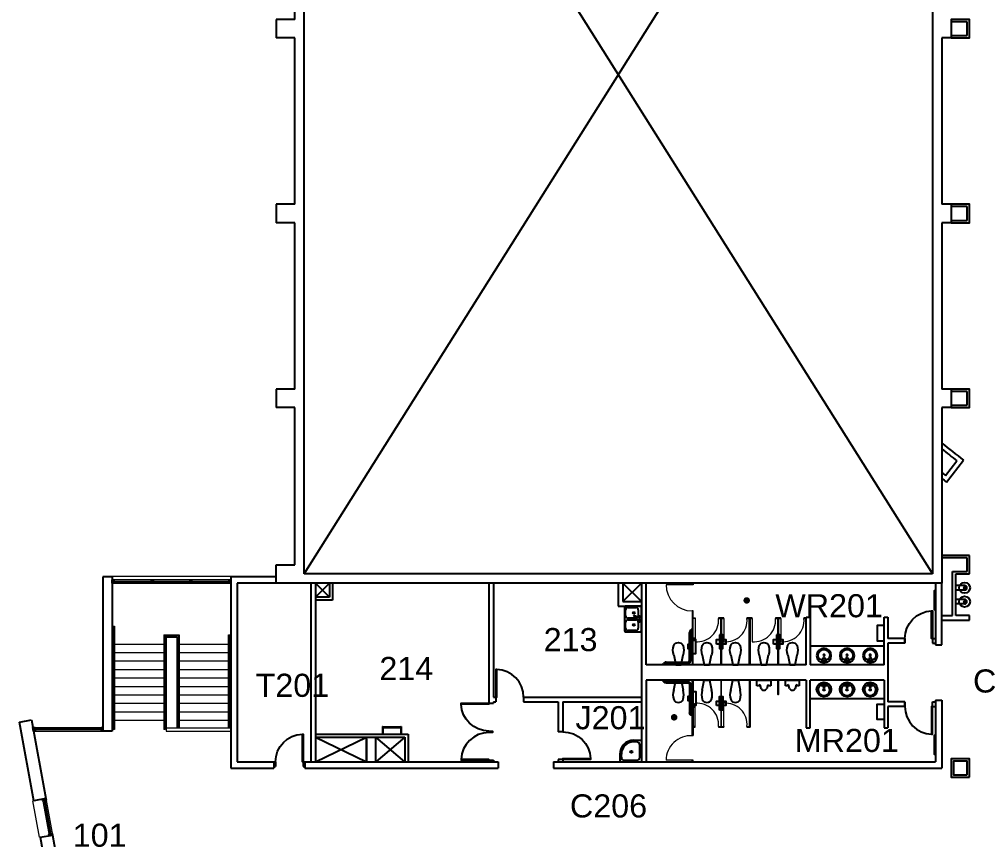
# Model space of a CAD drawing. Header units: inches. Extents: x -5348 to -704, y -6710 to -3321.
# Drawn here: x -5228 to -3971, y -5526 to -4461 of the extents above; entities that cross this region are included whole.
import ezdxf

# ---------------------------------------------------------------- set-up
doc = ezdxf.new("R2010")
doc.units = ezdxf.units.IN
doc.header["$LTSCALE"] = 48
doc.header["$MEASUREMENT"] = 0
for name, color, linetype in [('A-DOOR', 4, 'Continuous'), ('A-FLOR-CASE', 3, 'Continuous'), ('A-FLOR-OPNG', 1, 'Continuous'), ('A-GLAZ-FRME', 6, 'Continuous'), ('A-GLAZ-FRME-EXTR', 2, 'Continuous'), ('A-GLAZ-GLSS', 3, 'Continuous'), ('A-PFLR-TEXT', 7, 'Continuous'), ('a-rmna-3', 3, 'Continuous'), ('A-WALL', 5, 'Continuous'), ('A-WALL-INTR', 4, 'Continuous'), ('AE-COLS', 3, 'Continuous'), ('AE-ROOF', 1, 'Continuous'), ('AE-WALL', 3, 'Continuous')]:
    doc.layers.add(name, color=color, linetype=linetype)
for name, color, linetype, lineweight in [('A-FLOR-DRAN', 1, 'Continuous', 5), ('A-FLOR-PFIX', 3, 'Continuous', 25), ('A-FLOR-SPCL', 1, 'Continuous', 25), ('A-FLOR-TPTN', 2, 'Continuous', 18), ('A-GLAZ-SILL', 6, 'Continuous', 5), ('A-Wall-Blow', 3, 'Continuous', 13), ('AN-FLOR-HRAL', 4, 'Continuous', 5), ('AN-FLOR-STRS', 4, 'Continuous', 13)]:
    doc.layers.add(name, color=color, linetype=linetype, lineweight=lineweight)
doc.styles.add('ATT', font='txt')
doc.styles.get("Standard").update_dxf_attribs({"font": 'arial.ttf'})

# ---------------------------------------------------------------- blocks, each defined once
blk = doc.blocks.new('15PLAV05')
at = {"color": 0, "linetype": 'ByBlock'}
for p, q in [((2.5, -1.5), (2.5, 1.5)), ((7.5, 0.5), (3.5, 1.5)), ((4.5, 1.25), (4.5, 3.741657)), ((7.5, -0.5), (7.5, 0.5)), ((3.5, -1.5), (7.5, -0.5)), ((4.5, -3.741657), (4.5, -1.25))]:
    blk.add_line(p, q, dxfattribs=at)
for centre, radius in [((9.5, 0), 9.5), ((3, 2.5), 1), ((10, 0), 1), ((3, -2.5), 1)]:
    blk.add_circle(centre, radius, dxfattribs=at)
for centre, radius, start, end in [((7.5, 3.741657), 3, 123.748989, 180), ((10, 0), 7.5, 236.251011, 123.748989), ((7.5, -3.741657), 3, 180, 236.251011)]:
    blk.add_arc(centre, radius, start, end, dxfattribs=at)
at = {"color": 0, "linetype": 'ByBlock', "style": 'ATT'}
for tag, p, flags in [('ITEM', (0, -18), 3), ('ROOM_NUMBER', (0, -27), 1)]:
    blk.add_attdef(tag, p, '', height=6, dxfattribs=dict(at, flags=flags))
blk = doc.blocks.new('TP03')
at = {"linetype": 'Continuous'}
for p, q in [((-6, -13), (-3.5, 0)), ((-3.5, 0), (3.5, 0)), ((3.5, 0), (6, -13))]:
    blk.add_line(p, q, dxfattribs=at)
for centre, radius, start, end in [((11.4, -19), 18.4, 160.9491, 199.0511), ((0, -22.5), 6.5, 202.6186, 337.3803), ((-11.4, -19), 18.4, 340.9491, 19.0511)]:
    blk.add_arc(centre, radius, start, end, dxfattribs=at)
blk.add_point((0, 0), dxfattribs=at)
blk = doc.blocks.new('URNP01')
for p, q in [((0, -9), (0, 9)), ((0, 9), (7.5, 9)), ((7.5, 7), (6, 5)), ((6, 5), (10.6, 3.7)), ((7.5, 9), (7.5, 7)), ((7.5, -9), (0, -9)), ((10.6, -3.7), (6, -5)), ((6, -5), (7.5, -7)), ((7.5, -7), (7.5, -9))]:
    blk.add_line(p, q)
blk.add_arc((9, 0), 4.03, 293.6878, 66.3141)
blk.add_point((0, 0))
blk = doc.blocks.new('10PBAC21')
at = {"color": 0, "linetype": 'ByBlock'}
for p, q in [((-0.071044, 20.700703), (0.130344, 20.700703)), ((-0.071044, 16.196336), (0.130344, 16.196336)), ((0.130344, 16.196336), (0.130344, 20.700703)), ((1.928956, 15.706501), (1.928956, -12.793499)), ((3.428956, 15.706501), (3.428956, -12.793499)), ((5.428956, -14.793499), (41.895321, -14.793499)), ((5.428956, -16.293499), (41.928956, -16.293499)), ((42.414811, -18.056054), (46.86039, -18.056054)), ((42.414811, -18.293499), (42.414811, -18.056054)), ((46.86039, -18.293499), (46.86039, -18.056054))]:
    blk.add_line(p, q, dxfattribs=at)
for centre, radius, start, end in [((-0.071044, 15.706501), 3.5, 0, 86.701403), ((-0.071044, 15.706501), 2, 0, 84.220849), ((5.428956, -12.793499), 3.5, 180, 270), ((5.428956, -12.793499), 2, 180, 270), ((41.928956, -18.293499), 3.5, 3.890008, 90), ((41.928956, -18.293499), 2, 6.818367, 90)]:
    blk.add_arc(centre, radius, start, end, dxfattribs=at)
blk = doc.blocks.new('JANP01')
for p, q in [((-28, -10), (-28, 0)), ((-26, -6), (-26, -10)), ((-6, -2), (-22, -2)), ((-2, -22), (-2, -6)), ((-6, -26), (-10, -26)), ((-10, -28), (0, -28))]:
    blk.add_line(p, q)
blk.add_circle((-13, -13), 1.5)
for centre, radius, start, end in [((-10, -10), 18, 179.9999, 269.9998), ((-22, -6), 4, 90.0004, 179.998), ((-10, -10), 16, 179.9999, 269.9998), ((-6, -6), 4, 0.0018, 89.9978), ((-6, -22), 4, 269.9966, 359.9993)]:
    blk.add_arc(centre, radius, start, end)
blk = doc.blocks.new('d_dr90')
blk.add_lwpolyline([(0, 0), (0.033, 0), (0.033, 1), (0, 1)], close=True)
blk.add_arc((0, 0), 1, 0, 88.0908)
blk = doc.blocks.new('15PSNK10')
at = {"color": 0, "linetype": 'ByBlock'}
for p, q in [((0, 15), (0, -15)), ((20.5, 16.5), (1.5, 16.5)), ((7, 15), (17.5, 15)), ((22, -15), (22, 15)), ((2.4, -0.1), (2.8, 0.6)), ((4, 4), (4, 12)), ((10.2, -3.6), (4.3, 0.9)), ((17.5, 1), (7, 1)), ((20.5, 12), (20.5, 4)), ((2.9, -1.5), (9.7, -4.4)), ((4, -12), (4, -4)), ((7, -1), (17.5, -1)), ((9.7, -4.4), (10.2, -3.6)), ((20.5, -4), (20.5, -12)), ((1.5, -16.5), (20.5, -16.5)), ((17.5, -15), (7, -15))]:
    blk.add_line(p, q, dxfattribs=at)
for centre, radius in [((2.5, 3), 1), ((10, 7.8), 1.25), ((2.5, -3), 1), ((10, -7.8), 1.25)]:
    blk.add_circle(centre, radius, dxfattribs=at)
for centre, radius, start, end in [((1.5, 15), 1.5, 90, 180), ((7, 12), 3, 90, 180), ((17.5, 12), 3, 0, 90), ((20.5, 15), 1.5, 0, 90), ((3.6, 0.1), 1, 50.5377, 150), ((7, 4), 3, 180, 270), ((17.5, 4), 3, 270, 0), ((3.2, -0.6), 1, 150, 249.4623), ((7, -4), 3, 146.607, 180), ((7, -12), 3, 180, 270), ((17.5, -4), 3, 0, 90), ((17.5, -12), 3, 270, 0), ((1.5, -15), 1.5, 180, 270), ((20.5, -15), 1.5, 270, 0)]:
    blk.add_arc(centre, radius, start, end, dxfattribs=at)
at = {"color": 0, "linetype": 'ByBlock', "style": 'ATT'}
for tag, p, flags in [('ITEM', (0, -26), 3), ('ROOM_NUMBER', (0, -35), 1)]:
    blk.add_attdef(tag, p, '', height=6, dxfattribs=dict(at, flags=flags))
blk = doc.blocks.new('df')
at = {"layer": 'A-FLOR-PFIX'}
for p, q in [((-3, 11.6), (-3, 5.3)), ((-3, 5.3), (-3, 0)), ((3, 0), (-3, 0)), ((3, 11.6), (3, 5.3)), ((3, 5.3), (3, 0))]:
    blk.add_line(p, q, dxfattribs=at)
for radius in [7, 1]:
    blk.add_circle((0, 11.6), radius, dxfattribs=at)
blk.add_arc((0, 11.6), 3, 0, 180, dxfattribs=at)
blk = doc.blocks.new('A$C42D63915')
at = {"layer": 'A-FLOR-PFIX', "rotation": 15.57896407929642}
for p in [(-17.3, -4.8), (0, 0)]:
    blk.add_blockref('df', p, dxfattribs=at)
blk = doc.blocks.new('s_dot')
at = {"color": 0, "const_width": 0.0219}
blk.add_lwpolyline([(-0.011, 0, 1), (0.011, 0, 1)], format="xyb", close=True, dxfattribs=at)

msp = doc.modelspace()

# ---------------------------------------------------------------- linework, layer by layer
at = {"layer": 'A-FLOR-CASE'}
for p, q in [((-4105.8, -5275.4), (-4201.8, -5275.4)), ((-4105.8, -5343.4), (-4201.8, -5343.4))]:
    msp.add_line(p, q, dxfattribs=at)
at = {"layer": 'A-FLOR-CASE', "ltscale": 10}
for points in [[(-4038.8, -5227.4), (-4038.8, -5203.4), (-4040.8, -5203.4), (-4040.8, -5227.4)], [(-4038.8, -5415.4), (-4038.8, -5391.4), (-4040.8, -5391.4), (-4040.8, -5415.4)]]:
    msp.add_lwpolyline(points, close=True, dxfattribs=at)
at = {"layer": 'A-FLOR-DRAN'}
for points in [[(-4351.8, -5268.4), (-4355.8, -5268.4), (-4355.8, -5264.4), (-4351.8, -5264.4)], [(-4351.8, -5350.4), (-4355.8, -5350.4), (-4355.8, -5354.4), (-4351.8, -5354.4)]]:
    msp.add_lwpolyline(points, close=True, dxfattribs=at)
for centre in [(-4353.8, -5266.4), (-4353.8, -5352.4)]:
    msp.add_circle(centre, 2, dxfattribs=at)
at = {"layer": 'A-FLOR-OPNG'}
for p, q in [((-4825.8, -5211.4), (-4843.8, -5193.4)), ((-4825.8, -5193.4), (-4843.8, -5211.4)), ((-4444.8, -5193.4), (-4420.8, -5217.4)), ((-4444.8, -5217.4), (-4420.8, -5193.4)), ((-4843.8, -5425.4), (-4777.8, -5393.4)), ((-4843.8, -5393.4), (-4777.8, -5425.4)), ((-4777.8, -5425.4), (-4777.8, -5393.4)), ((-4777.8, -5395.4), (-4777.8, -5425.4)), ((-4727.8, -5425.4), (-4765.8, -5393.4)), ((-4727.8, -5393.4), (-4765.8, -5425.4)), ((-4765.8, -5425.4), (-4765.8, -5393.4))]:
    msp.add_line(p, q, dxfattribs=at)
at = {"layer": 'A-FLOR-PFIX', "linetype": 'Continuous'}
msp.add_line((-4353.8, -5391.4), (-4354.8, -5391.4), dxfattribs=at)
at = {"layer": 'A-FLOR-PFIX'}
msp.add_lwpolyline([(-4242.8, -5319.4), (-4243.8, -5319.4), (-4243.8, -5337.4), (-4242.8, -5337.4)], close=True, dxfattribs=at)
at = {"layer": 'A-FLOR-SPCL'}
for points in [[(-4105.8, -5248.4), (-4114.8, -5248.4), (-4114.8, -5268.4), (-4105.8, -5268.4)], [(-4354.8, -5266.6), (-4354.8, -5284.6), (-4350.3, -5284.6), (-4350.3, -5266.6)], [(-4323.3, -5272.4), (-4323.3, -5266.4), (-4311.3, -5266.4), (-4311.3, -5272.4)], [(-4319.6, -5260.4), (-4319.6, -5278.4), (-4315.1, -5278.4), (-4315.1, -5260.4)], [(-4249.3, -5272.4), (-4249.3, -5266.4), (-4237.3, -5266.4), (-4237.3, -5272.4)], [(-4245.6, -5260.4), (-4245.6, -5278.4), (-4241.1, -5278.4), (-4241.1, -5260.4)], [(-4354.8, -5352.1), (-4354.8, -5334.1), (-4350.3, -5334.1), (-4350.3, -5352.1)], [(-4319.6, -5358.4), (-4319.6, -5340.4), (-4315.1, -5340.4), (-4315.1, -5358.4)], [(-4323.3, -5352.4), (-4323.3, -5346.4), (-4311.3, -5346.4), (-4311.3, -5352.4)], [(-4105.8, -5370.4), (-4114.8, -5370.4), (-4114.8, -5350.4), (-4105.8, -5350.4)]]:
    msp.add_lwpolyline(points, close=True, dxfattribs=at)
for points in [[(-4358.3, -5278.6), (-4360.3, -5278.6), (-4360.3, -5272.6), (-4358.3, -5272.6)], [(-4356.8, -5272.6), (-4354.8, -5272.6)], [(-4354.8, -5278.6), (-4356.8, -5278.6)], [(-4358.3, -5346.1), (-4360.3, -5346.1), (-4360.3, -5340.1), (-4358.3, -5340.1)], [(-4356.8, -5340.1), (-4354.8, -5340.1)], [(-4354.8, -5346.1), (-4356.8, -5346.1)]]:
    msp.add_lwpolyline(points, dxfattribs=at)
at = {"layer": 'A-FLOR-TPTN'}
for p, q in [((-4354.8, -5195.4), (-4388.8, -5195.4)), ((-4354.8, -5193.4), (-4354.8, -5195.4)), ((-4353.8, -5195.4), (-4354.8, -5195.4)), ((-4353.8, -5193.4), (-4353.8, -5195.4)), ((-4354.8, -5229.4), (-4354.8, -5299.4)), ((-4353.8, -5229.4), (-4354.8, -5229.4)), ((-4353.8, -5299.4), (-4353.8, -5229.4)), ((-4350.8, -5239.4), (-4350.8, -5269.4)), ((-4313.8, -5239.4), (-4313.8, -5269.4)), ((-4276.8, -5239.4), (-4276.8, -5269.4)), ((-4239.8, -5239.4), (-4239.8, -5269.4)), ((-4354.8, -5391.4), (-4354.8, -5319.4)), ((-4353.8, -5319.4), (-4353.8, -5391.4)), ((-4317.8, -5319.4), (-4317.8, -5379.4)), ((-4316.8, -5379.4), (-4316.8, -5319.4)), ((-4280.8, -5319.4), (-4280.8, -5379.4)), ((-4279.8, -5319.4), (-4279.8, -5380.4)), ((-4350.8, -5379.4), (-4350.8, -5349.4)), ((-4313.8, -5379.4), (-4313.8, -5349.4)), ((-4320.8, -5379.4), (-4320.8, -5380.4)), ((-4320.8, -5379.4), (-4313.8, -5379.4)), ((-4313.8, -5379.4), (-4313.8, -5380.4)), ((-4283.8, -5379.4), (-4283.8, -5380.4)), ((-4283.8, -5379.4), (-4280.8, -5379.4)), ((-4320.8, -5380.4), (-4313.8, -5380.4)), ((-4283.8, -5380.4), (-4279.8, -5380.4)), ((-4354.8, -5423.4), (-4388.8, -5423.4)), ((-4353.8, -5423.4), (-4354.8, -5423.4)), ((-4354.8, -5425.4), (-4354.8, -5423.4)), ((-4353.8, -5425.4), (-4353.8, -5423.4))]:
    msp.add_line(p, q, dxfattribs=at)
for points in [[(-4350.8, -5239.4), (-4353.8, -5239.4), (-4353.8, -5238.4), (-4350.8, -5238.4)], [(-4320.8, -5239.4), (-4313.8, -5239.4), (-4313.8, -5238.4), (-4320.8, -5238.4)], [(-4316.8, -5299.4), (-4317.8, -5299.4), (-4317.8, -5239.4), (-4316.8, -5239.4)], [(-4283.8, -5239.4), (-4276.8, -5239.4), (-4276.8, -5238.4), (-4283.8, -5238.4)], [(-4279.8, -5299.4), (-4280.8, -5299.4), (-4280.8, -5239.4), (-4279.8, -5239.4)], [(-4246.8, -5239.4), (-4239.8, -5239.4), (-4239.8, -5238.4), (-4246.8, -5238.4)], [(-4242.8, -5299.4), (-4243.8, -5299.4), (-4243.8, -5239.4), (-4242.8, -5239.4)], [(-4209.8, -5239.4), (-4206.8, -5239.4), (-4206.8, -5238.4), (-4209.8, -5238.4)], [(-4350.8, -5379.4), (-4353.8, -5379.4), (-4353.8, -5380.4), (-4350.8, -5380.4)]]:
    msp.add_lwpolyline(points, close=True, dxfattribs=at)
for centre, radius, start, end in [((-4354.8, -5195.4), 34, 180.0077, 270.0038), ((-4348.3, -5241.9), 27.6, 264.705, 5.2906), ((-4311.3, -5241.9), 27.6, 264.705, 5.2906), ((-4274.3, -5241.9), 27.6, 264.705, 5.2906), ((-4237.3, -5241.9), 27.6, 264.705, 5.2906), ((-4348.3, -5376.9), 27.6, 354.7094, 95.293), ((-4311.3, -5376.9), 27.6, 354.7094, 95.295), ((-4356.5, -5423.7), 32.3, 87.0649, 179.4676)]:
    msp.add_arc(centre, radius, start, end, dxfattribs=at)
at = {"layer": 'A-GLAZ-FRME'}
for points in [[(-5105.8, -5188.9), (-5105.8, -5193.4), (-5107.8, -5193.4), (-5107.8, -5188.9)], [(-5054.8, -5188.9), (-5054.8, -5193.4), (-5056.8, -5193.4), (-5056.8, -5188.9)], [(-5004.8, -5188.9), (-5004.8, -5193.4), (-5006.8, -5193.4), (-5006.8, -5188.9)], [(-4953.8, -5188.9), (-4953.8, -5193.4), (-4955.8, -5193.4), (-4955.8, -5188.9)], [(-5208, -5380.9), (-5208, -5385.4), (-5210, -5385.4), (-5210.8, -5380.9)], [(-5119.8, -5380.9), (-5119.8, -5385.4), (-5121.8, -5385.4), (-5121.8, -5380.9)], [(-5193.7, -5475.1), (-5198.1, -5475.9), (-5198.5, -5473.9), (-5194.1, -5473.1)], [(-5185.5, -5520.4), (-5189.9, -5521.2), (-5190.3, -5519.2), (-5185.8, -5518.4)]]:
    msp.add_lwpolyline(points, close=True, dxfattribs=at)
at = {"layer": 'A-GLAZ-FRME-EXTR'}
msp.add_lwpolyline([(-4618.8, -5385.4), (-4614.3, -5385.4), (-4614.3, -5387.4), (-4618.8, -5387.4)], close=True, dxfattribs=at)
at = {"layer": 'A-GLAZ-GLSS'}
for p, q in [((-5105.8, -5191.1), (-5056.8, -5191.1)), ((-5054.8, -5191.1), (-5006.8, -5191.1)), ((-5004.8, -5191.1), (-4955.8, -5191.1)), ((-5208, -5383.1), (-5121.8, -5383.1)), ((-5195.9, -5475.5), (-5188.1, -5518.8))]:
    msp.add_line(p, q, dxfattribs=at)
at = {"layer": 'A-GLAZ-SILL'}
for p, q in [((-5107.8, -5184.4), (-4953.8, -5184.4)), ((-5107.8, -5184.4), (-5107.8, -5185.4)), ((-4953.8, -5188.9), (-5107.8, -5188.9)), ((-4953.8, -5184.4), (-4953.8, -5185.4)), ((-5107.8, -5193.4), (-4953.8, -5193.4)), ((-5210.8, -5380.9), (-5119.8, -5380.9)), ((-5210, -5385.4), (-5119.8, -5385.4)), ((-5209.8, -5476), (-5210.8, -5476.2)), ((-5202.2, -5523.4), (-5210.8, -5476.2)), ((-5198.5, -5473.9), (-5189.9, -5521.2)), ((-5194.1, -5473.1), (-5185.5, -5520.4)), ((-5202.2, -5523.4), (-5201.2, -5523.2))]:
    msp.add_line(p, q, dxfattribs=at)
at = {"layer": 'A-WALL'}
for p, q in [((-3997.8, -4464.4), (-4018.8, -4464.4)), ((-3997.8, -4482.4), (-3997.8, -4464.4)), ((-4018.8, -4482.4), (-3997.8, -4482.4)), ((-3997.8, -4704.4), (-4018.8, -4704.4)), ((-3997.8, -4722.4), (-3997.8, -4704.4)), ((-4018.8, -4722.4), (-3997.8, -4722.4)), ((-3997.8, -4944.4), (-4018.8, -4944.4)), ((-3997.8, -4962.4), (-3997.8, -4944.4)), ((-4018.8, -4962.4), (-3997.8, -4962.4)), ((-4025.9, -5053.7), (-4011.2, -5034.7)), ((-4024.8, -5062.1), (-4002.7, -5033.7)), ((-5119.8, -5185.4), (-5119.8, -5385.4)), ((-5107.8, -5185.4), (-5119.8, -5185.4)), ((-5107.8, -5185.4), (-5107.8, -5385.4)), ((-4953.8, -5185.4), (-4953.8, -5433.4)), ((-4894.8, -5185.4), (-4953.8, -5185.4)), ((-4945.8, -5193.4), (-4945.8, -5425.4)), ((-4894.8, -5193.4), (-4945.8, -5193.4)), ((-4849.8, -5193.4), (-4849.8, -5425.4)), ((-4843.8, -5193.4), (-4843.8, -5425.4)), ((-4825.8, -5193.4), (-4825.8, -5211.4)), ((-4821.8, -5193.4), (-4821.8, -5215.4)), ((-4618.8, -5193.4), (-4618.8, -5349.4)), ((-4612.8, -5193.4), (-4612.8, -5341.4)), ((-4450.8, -5193.4), (-4450.8, -5223.4)), ((-4444.8, -5193.4), (-4444.8, -5217.4)), ((-4420.8, -5193.4), (-4420.8, -5425.4)), ((-4414.8, -5299.4), (-4414.8, -5193.4)), ((-4038.8, -5193.4), (-4038.8, -5273.4)), ((-4030.8, -5273.4), (-4030.8, -5193.4)), ((-4825.8, -5211.4), (-4843.8, -5211.4)), ((-4821.8, -5215.4), (-4843.8, -5215.4)), ((-4450.8, -5223.4), (-4420.8, -5223.4)), ((-4444.8, -5217.4), (-4420.8, -5217.4)), ((-4206.8, -5237.4), (-4201.8, -5237.4)), ((-4206.8, -5299.4), (-4206.8, -5237.4)), ((-4201.8, -5237.4), (-4201.8, -5299.4)), ((-4105.8, -5299.4), (-4105.8, -5237.4)), ((-4105.8, -5237.4), (-4100.8, -5237.4)), ((-4100.8, -5237.4), (-4100.8, -5265.4)), ((-4078.8, -5265.4), (-4100.8, -5265.4)), ((-4078.8, -5265.4), (-4078.8, -5271.4)), ((-4078.8, -5271.4), (-4078.8, -5265.4)), ((-4042.8, -5265.4), (-4038.8, -5265.4)), ((-4042.8, -5265.4), (-4042.8, -5271.4)), ((-4078.8, -5271.4), (-4100.8, -5271.4)), ((-4100.8, -5271.4), (-4100.8, -5347.4)), ((-4042.8, -5271.4), (-4038.8, -5271.4)), ((-4038.8, -5273.4), (-4030.8, -5273.4)), ((-4206.8, -5299.4), (-4414.8, -5299.4)), ((-4105.8, -5299.4), (-4201.8, -5299.4)), ((-4414.8, -5319.4), (-4414.8, -5425.4)), ((-4206.8, -5319.4), (-4414.8, -5319.4)), ((-4206.8, -5319.4), (-4206.8, -5381.4)), ((-4105.8, -5319.4), (-4201.8, -5319.4)), ((-4105.8, -5319.4), (-4201.8, -5319.4)), ((-4201.8, -5381.4), (-4201.8, -5319.4)), ((-4105.8, -5319.4), (-4105.8, -5381.4)), ((-4612.8, -5341.4), (-4609.8, -5341.4)), ((-4609.8, -5341.4), (-4609.8, -5347.4)), ((-4573.8, -5341.4), (-4573.8, -5347.4)), ((-4573.8, -5341.4), (-4420.8, -5341.4)), ((-4618.8, -5349.4), (-4612.8, -5349.4)), ((-4612.8, -5347.4), (-4609.8, -5347.4)), ((-4612.8, -5347.4), (-4612.8, -5349.4)), ((-4573.8, -5347.4), (-4528.8, -5347.4)), ((-4528.8, -5347.4), (-4528.8, -5386.4)), ((-4522.8, -5347.4), (-4522.8, -5386.4)), ((-4522.8, -5347.4), (-4420.8, -5347.4)), ((-4078.8, -5347.4), (-4100.8, -5347.4)), ((-4078.8, -5353.4), (-4100.8, -5353.4)), ((-4100.8, -5353.4), (-4100.8, -5381.4)), ((-4078.8, -5353.4), (-4078.8, -5347.4)), ((-4078.8, -5347.4), (-4078.8, -5353.4)), ((-4042.8, -5347.4), (-4038.8, -5347.4)), ((-4042.8, -5353.4), (-4042.8, -5347.4)), ((-4042.8, -5353.4), (-4038.8, -5353.4)), ((-4038.8, -5345.4), (-4038.8, -5425.4)), ((-4038.8, -5345.4), (-4030.8, -5345.4)), ((-4030.8, -5345.4), (-4030.8, -5433.4)), ((-5228.4, -5373.7), (-5212.6, -5370.8)), ((-5209.8, -5476), (-5228.4, -5373.7)), ((-5212.6, -5370.8), (-5194.1, -5473.1)), ((-5107.8, -5385.4), (-5119.8, -5385.4)), ((-4843.8, -5389.4), (-4723.8, -5389.4)), ((-4723.8, -5389.4), (-4723.8, -5425.4)), ((-4522.8, -5386.4), (-4528.8, -5386.4)), ((-4206.8, -5381.4), (-4201.8, -5381.4)), ((-4105.8, -5381.4), (-4100.8, -5381.4)), ((-4843.8, -5393.4), (-4727.8, -5393.4)), ((-4727.8, -5393.4), (-4727.8, -5425.4)), ((-4945.8, -5425.4), (-4897.8, -5425.4)), ((-4897.8, -5425.4), (-4897.8, -5433.4)), ((-4897.8, -5425.4), (-4895.8, -5425.4)), ((-4895.8, -5425.4), (-4895.8, -5431.4)), ((-4859.8, -5425.4), (-4859.8, -5431.4)), ((-4859.8, -5425.4), (-4857.8, -5425.4)), ((-4857.8, -5425.4), (-4857.8, -5433.4)), ((-4857.8, -5425.4), (-4606.8, -5425.4)), ((-4618.8, -5423.4), (-4612.8, -5423.4)), ((-4618.8, -5423.4), (-4618.8, -5425.4)), ((-4612.8, -5423.4), (-4612.8, -5425.4)), ((-4606.8, -5425.4), (-4606.8, -5433.4)), ((-4534.8, -5425.4), (-4038.8, -5425.4)), ((-4534.8, -5425.4), (-4534.8, -5433.4)), ((-4522.8, -5422.4), (-4528.8, -5422.4)), ((-4528.8, -5422.4), (-4528.8, -5425.4)), ((-4522.8, -5422.4), (-4522.8, -5425.4)), ((-3997.8, -5424.4), (-4015.8, -5424.4)), ((-3997.8, -5442.4), (-3997.8, -5424.4)), ((-4953.8, -5433.4), (-4897.8, -5433.4)), ((-4897.8, -5431.4), (-4895.8, -5431.4)), ((-4859.8, -5431.4), (-4857.8, -5431.4)), ((-4857.8, -5433.4), (-4606.8, -5433.4)), ((-4534.8, -5433.4), (-4030.8, -5433.4)), ((-4015.8, -5442.4), (-3997.8, -5442.4)), ((-5194.1, -5473.1), (-5209.8, -5476)), ((-5201.2, -5523.2), (-5185.5, -5520.4)), ((-5201.2, -5523.2), (-5176.9, -5657)), ((-5185.5, -5520.4), (-5161.2, -5654.2))]:
    msp.add_line(p, q, dxfattribs=at)
at = {"layer": 'A-WALL', "ltscale": 10}
for p, q in [((-3994.8, -5157.4), (-4030.8, -5157.4)), ((-3997.8, -5160.4), (-4030.8, -5160.4)), ((-3997.8, -5178.4), (-3997.8, -5160.4)), ((-3994.8, -5181.4), (-3994.8, -5157.4)), ((-4016.8, -5178.4), (-3997.8, -5178.4)), ((-4016.8, -5235.4), (-4016.8, -5178.4)), ((-4012.8, -5235.4), (-4012.8, -5181.4)), ((-4012.8, -5181.4), (-3994.8, -5181.4)), ((-4030.8, -5235.4), (-4016.8, -5235.4)), ((-4030.8, -5241.4), (-3994.8, -5241.4)), ((-3994.8, -5235.4), (-4012.8, -5235.4)), ((-3994.8, -5241.4), (-3994.8, -5235.4))]:
    msp.add_line(p, q, dxfattribs=at)
at = {"layer": 'A-WALL'}
for points in [[(-4018.8, -4485.4), (-3994.8, -4485.4), (-3994.8, -4461.4), (-4018.8, -4461.4), (-4018.8, -4485.4)], [(-4018.8, -4725.4), (-3994.8, -4725.4), (-3994.8, -4701.4), (-4018.8, -4701.4), (-4018.8, -4725.4)], [(-4018.8, -4965.4), (-3994.8, -4965.4), (-3994.8, -4941.4), (-4018.8, -4941.4), (-4018.8, -4965.4)]]:
    msp.add_lwpolyline(points, dxfattribs=at)
for points in [[(-3994.8, -5445.4), (-3994.8, -5421.4), (-4018.8, -5421.4), (-4018.8, -5445.4)], [(-3997.8, -5442.4), (-3997.8, -5424.4), (-4015.8, -5424.4), (-4015.8, -5442.4)]]:
    msp.add_lwpolyline(points, close=True, dxfattribs=at)
for radius, start, end in [(2271, 231.2653, 232.1678), (2277, 231.3863, 232.0168), (2301, 231.862, 232.0184), (2307, 231.9789, 232.1678)]:
    msp.add_arc((-2609.8, -3240), radius, start, end, dxfattribs=at)
at = {"layer": 'A-Wall-Blow'}
for p, q in [((-5037.8, -5263.4), (-5037.8, -5385.4)), ((-5037.8, -5263.4), (-5023.8, -5263.4)), ((-5023.8, -5263.4), (-5023.8, -5381.4)), ((-5037.8, -5381.4), (-4953.8, -5381.4)), ((-5037.8, -5385.4), (-4953.8, -5385.4))]:
    msp.add_line(p, q, dxfattribs=at)
at = {"layer": 'A-WALL-INTR'}
for p, q in [((-4756.8, -5379.4), (-4756.8, -5381.4)), ((-4756.8, -5379.4), (-4756.4, -5379.4)), ((-4756.4, -5379.4), (-4756.4, -5381.4)), ((-4756.4, -5379.9), (-4733.2, -5379.9)), ((-4733.2, -5379.4), (-4733.2, -5381.4)), ((-4733.2, -5379.4), (-4732.8, -5379.4)), ((-4732.8, -5379.4), (-4732.8, -5381.4)), ((-4756.8, -5381.4), (-4756.4, -5381.4)), ((-4756.8, -5381.4), (-4756.8, -5389.4)), ((-4756.4, -5380.9), (-4733.2, -5380.9)), ((-4756.4, -5381.4), (-4756.4, -5389.4)), ((-4733.2, -5381.4), (-4732.8, -5381.4)), ((-4733.2, -5381.4), (-4733.2, -5389.4)), ((-4732.8, -5381.4), (-4732.8, -5389.4))]:
    msp.add_line(p, q, dxfattribs=at)
at = {"layer": 'AE-COLS'}
for p, q in [((-4894.8, -4461.4), (-4894.8, -4485.4)), ((-4870.8, -4461.4), (-4894.8, -4461.4)), ((-4870.8, -4485.4), (-4894.8, -4485.4)), ((-4894.8, -4701.4), (-4894.8, -4725.4)), ((-4870.8, -4701.4), (-4894.8, -4701.4)), ((-4870.8, -4725.4), (-4894.8, -4725.4)), ((-4894.8, -4941.4), (-4894.8, -4965.4)), ((-4870.8, -4941.4), (-4894.8, -4941.4)), ((-4870.8, -4965.4), (-4894.8, -4965.4)), ((-4894.8, -5169.4), (-4870.8, -5169.4)), ((-4894.8, -5193.4), (-4894.8, -5169.4)), ((-4849.8, -5193.4), (-4894.8, -5193.4))]:
    msp.add_line(p, q, dxfattribs=at)
at = {"layer": 'AE-ROOF'}
for p, q in [((-4858.8, -3885.4), (-4042.8, -5181.4)), ((-4858.8, -5181.4), (-4042.8, -3885.4))]:
    msp.add_line(p, q, dxfattribs=at)
at = {"layer": 'AE-WALL'}
for p, q in [((-4858.8, -5181.4), (-4858.8, -3885.4)), ((-4042.8, -3885.4), (-4042.8, -5181.4)), ((-4870.8, -4461.4), (-4870.8, -4245.4)), ((-4870.8, -4701.4), (-4870.8, -4485.4)), ((-4018.8, -4485.4), (-4030.8, -4485.4)), ((-4030.8, -4485.4), (-4030.8, -4701.4)), ((-4018.8, -4701.4), (-4030.8, -4701.4)), ((-4870.8, -4941.4), (-4870.8, -4725.4)), ((-4018.8, -4725.4), (-4030.8, -4725.4)), ((-4030.8, -4725.4), (-4030.8, -4941.4)), ((-4018.8, -4941.4), (-4030.8, -4941.4)), ((-4870.8, -5169.4), (-4870.8, -4965.4)), ((-4018.8, -4965.4), (-4030.8, -4965.4)), ((-4030.8, -4965.4), (-4030.8, -5193.4)), ((-4042.8, -5181.4), (-4858.8, -5181.4)), ((-4030.8, -5193.4), (-4849.8, -5193.4))]:
    msp.add_line(p, q, dxfattribs=at)
at = {"layer": 'AN-FLOR-HRAL'}
for p, q in [((-5106.3, -5249.4), (-5106.3, -5383.4)), ((-5106.3, -5383.4), (-5106.3, -5249.4)), ((-5106.3, -5249.4), (-5104.8, -5249.4)), ((-5104.8, -5249.4), (-5104.8, -5383.4)), ((-5104.8, -5383.4), (-5104.8, -5249.4)), ((-5040.8, -5260.4), (-5020.8, -5260.4)), ((-5040.8, -5260.4), (-5040.8, -5383.4)), ((-5039.3, -5261.9), (-5022.3, -5261.9)), ((-5039.3, -5261.9), (-5039.3, -5383.4)), ((-5022.3, -5261.9), (-5022.3, -5381.4)), ((-5020.8, -5260.4), (-5020.8, -5381.4)), ((-4956.8, -5381.4), (-4956.8, -5260.4)), ((-4956.8, -5260.4), (-4955.3, -5260.4)), ((-4955.3, -5381.4), (-4955.3, -5260.4)), ((-5104.8, -5383.4), (-5106.3, -5383.4)), ((-5039.3, -5383.4), (-5040.8, -5383.4))]:
    msp.add_line(p, q, dxfattribs=at)
at = {"layer": 'AN-FLOR-STRS'}
for p, q in [((-5107.8, -5272.4), (-5037.8, -5272.4)), ((-5023.8, -5272.4), (-4953.8, -5272.4)), ((-5107.8, -5283.4), (-5037.8, -5283.4)), ((-5023.8, -5283.4), (-4953.8, -5283.4)), ((-5107.8, -5294.4), (-5037.8, -5294.4)), ((-5023.8, -5294.4), (-4953.8, -5294.4)), ((-5107.8, -5305.4), (-5037.8, -5305.4)), ((-5107.8, -5316.4), (-5037.8, -5316.4)), ((-5023.8, -5305.4), (-4953.8, -5305.4)), ((-5023.8, -5316.4), (-4953.8, -5316.4)), ((-5107.8, -5327.4), (-5037.8, -5327.4)), ((-5023.8, -5327.4), (-4953.8, -5327.4)), ((-5107.8, -5338.4), (-5037.8, -5338.4)), ((-5023.8, -5338.4), (-4953.8, -5338.4)), ((-5107.8, -5349.4), (-5037.8, -5349.4)), ((-5023.8, -5349.4), (-4953.8, -5349.4)), ((-5107.8, -5360.4), (-5037.8, -5360.4)), ((-5023.8, -5360.4), (-4953.8, -5360.4)), ((-5107.8, -5371.4), (-5037.8, -5371.4)), ((-5023.8, -5371.4), (-4953.8, -5371.4))]:
    msp.add_line(p, q, dxfattribs=at)

# ---------------------------------------------------------------- block references
at = {"layer": 'A-DOOR'}
for p, xscale, yscale, zscale, rotation in [((-4042.8, -5265.4), 36.00000000007003, -35.99999999999091, 36.00000000007003, 180.0000000122025), ((-4609.8, -5341.4), 36, 36, 36, 4.590764565509254e-09), ((-4618.8, -5349.4), 36, -36, 36, 270.0000000030904), ((-4042.8, -5353.4), -36.00000000016007, -36.00000000016007, 36, 359.9999999869066), ((-4859.8, -5425.4), 36, -36, 36, 180.000000010967), ((-4618.8, -5423.4), 36, 36, 36, 90), ((-4522.8, -5422.4), 36, -36, 36, 90)]:
    msp.add_blockref('d_dr90', p, dxfattribs=dict(at, xscale=xscale, yscale=yscale, zscale=zscale, rotation=rotation))
at = {"layer": 'A-FLOR-CASE', "rotation": 180.0000000029443}
msp.add_blockref('15PSNK10', (-4420.8, -5239.9), dxfattribs=at)
at = {"layer": 'A-FLOR-PFIX'}
for name, p, rotation in [('A$C42D63915', (-4012.8, -5217.4), 254.4210359014968), ('15PLAV05', (-4183.8, -5321.9), 269.9928089641404), ('15PLAV05', (-4153.8, -5321.9), 269.9928089641404), ('15PLAV05', (-4123.8, -5321.9), 269.9928089641404), ('JANP01', (-4420.8, -5425.4), 269.9999999992183)]:
    msp.add_blockref(name, p, dxfattribs=dict(at, rotation=rotation))
at = {"layer": 'A-FLOR-PFIX', "linetype": 'Continuous'}
for p, xscale, yscale, rotation in [((-4372.8, -5299.4), -0.999997872315131, 0.9999978698024279, 180.0011989967104), ((-4335.8, -5299.4), -0.999997872315131, 0.9999978698024279, 180.0011989967104), ((-4298.8, -5299.4), -0.999997872315131, 0.9999978698024279, 180.0011989967104), ((-4261.8, -5299.4), -0.999997872315131, 0.9999978698024279, 180.0011989967104), ((-4224.8, -5299.4), -0.999997872315131, 0.9999978698024279, 180.0011989967104), ((-4372.8, -5319.4), 0.9999978725133994, 0.9999978725133994, 359.998801007146), ((-4335.8, -5319.4), 0.9999978725133994, 0.9999978725133994, 359.998801007146), ((-4298.8, -5319.4), 0.9999978721195935, 0.9999978721195935, 359.9988009929454)]:
    msp.add_blockref('TP03', p, dxfattribs=dict(at, xscale=xscale, yscale=yscale, rotation=rotation))
at = {"layer": 'A-FLOR-PFIX', "xscale": -1, "rotation": 270.0071910508153}
for p in [(-4183.8, -5296.9), (-4153.8, -5296.9), (-4123.8, -5296.9)]:
    msp.add_blockref('15PLAV05', p, dxfattribs=at)
at = {"layer": 'A-FLOR-PFIX', "linetype": 'Continuous', "rotation": 270.0000000029182}
for p in [(-4261.8, -5319.4), (-4224.8, -5319.4)]:
    msp.add_blockref('URNP01', p, dxfattribs=at)
at = {"layer": 'A-FLOR-SPCL', "rotation": 90.00558604582355}
msp.add_blockref('10PBAC21', (-4373.1, -5299.3), dxfattribs=at)
at = {"layer": 'A-FLOR-SPCL', "xscale": -1, "rotation": 89.99441398137793}
msp.add_blockref('10PBAC21', (-4373.1, -5319.5), dxfattribs=at)
at = {"layer": 'a-rmna-3', "xscale": 192, "yscale": 192, "zscale": 192, "rotation": 90}
for p in [(-4284.1, -5215.8), (-4378.3, -5367.6)]:
    msp.add_blockref('s_dot', p, dxfattribs=at)

# ---------------------------------------------------------------- texts
at = {"layer": 'A-PFLR-TEXT', "ltscale": 10}
for s, p in [('WR201', (-4247, -5237.7)), ('213', (-4547.7, -5281.7)), ('214', (-4761, -5319.2)), ('T201', (-4921.7, -5341)), ('C204', (-3990.3, -5335.4)), ('J201', (-4506.4, -5383.1)), ('MR201', (-4221.7, -5412.6)), ('C206', (-4513.6, -5497.6)), ('101', (-5159.1, -5535.6))]:
    msp.add_text(s, height=30, dxfattribs=at).set_placement(p)

doc.saveas('drawing.dxf')
